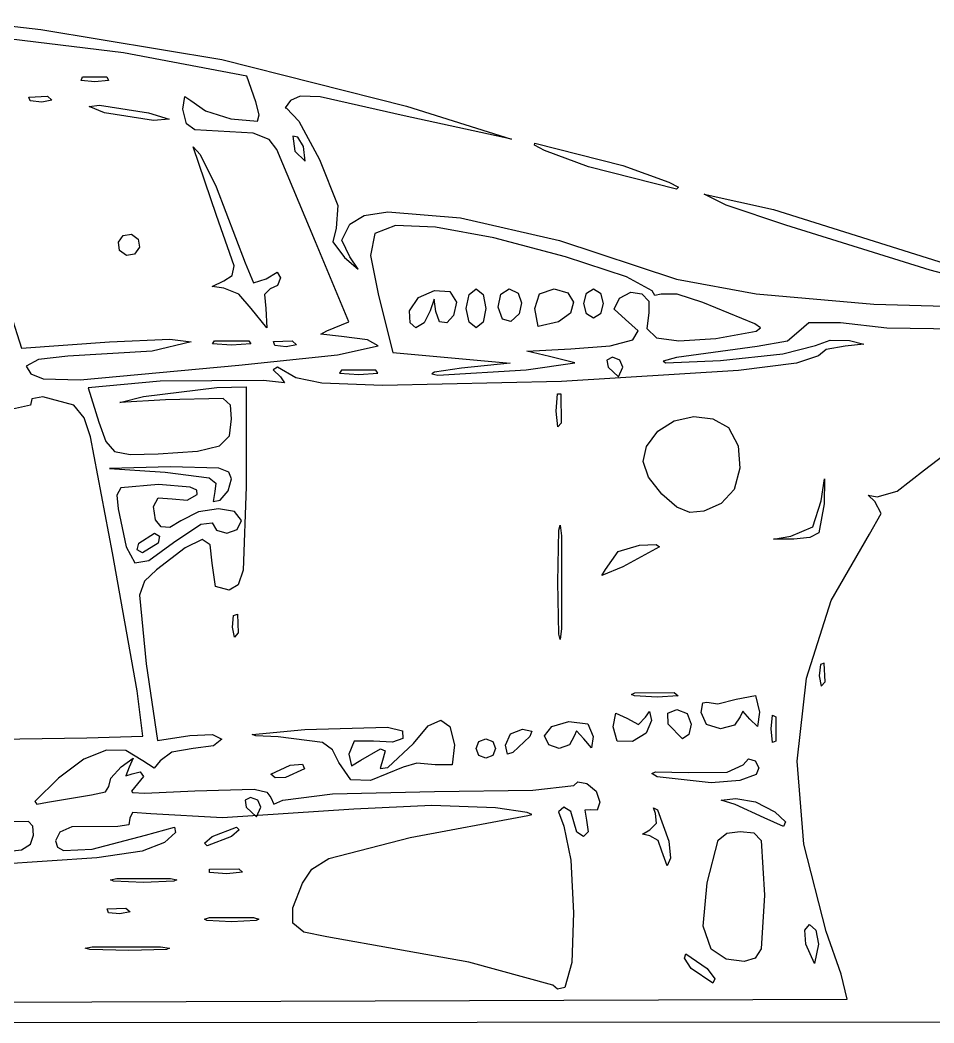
# Model space of a CAD drawing. Extents: x 2 to 133, y 1 to 41.
# Drawn here: x 75.17 to 101.55, y 2.8 to 31.74 of the extents above; entities that cross this region are included whole.
import ezdxf

# ---------------------------------------------------------------- set-up
doc = ezdxf.new("R2010")
doc.units = 0

msp = doc.modelspace()

# ---------------------------------------------------------------- linework, layer by layer
at = {"layer": 'Layer 1'}
for p, q in [((73.39813, 31.743356), (75.776643, 31.472605)), ((78.157076, 30.801756), (74.029427, 31.304403)), ((75.776643, 31.472605), (80.997778, 30.606351)), ((81.720349, 30.122185), (78.157076, 30.801756)), ((80.997778, 30.606351), (86.328019, 29.25495)), ((76.934219, 30.001932), (76.976111, 30.102466)), ((76.976111, 30.102466), (77.681667, 30.102466)), ((76.976111, 30.102466), (76.976111, 30.102466)), ((77.681667, 30.102466), (77.723559, 30.001932)), ((81.982759, 29.379936), (81.720349, 30.122185)), ((77.328889, 29.960117), (76.934219, 30.001932)), ((77.723559, 30.001932), (77.328889, 29.960117)), ((75.429768, 29.52162), (75.970694, 29.543901)), ((75.468243, 29.407743), (75.429768, 29.52162)), ((75.429768, 29.52162), (75.429768, 29.52162)), ((75.970694, 29.543901), (76.093156, 29.42994)), ((79.87321, 29.170802), (79.932019, 29.535419)), ((79.932019, 29.535419), (80.098906, 29.425916)), ((83.261004, 29.547777), (82.979046, 29.417971)), ((83.833669, 29.526647), (83.261004, 29.547777)), ((86.258476, 28.976774), (83.833669, 29.526647)), ((75.800184, 29.373392), (75.468243, 29.407743)), ((76.093156, 29.42994), (75.800184, 29.373392)), ((77.167367, 29.247182), (77.47, 29.289588)), ((77.611111, 29.068889), (77.167367, 29.247182)), ((77.47, 29.289588), (78.881111, 29.068889)), ((80.098906, 29.425916), (80.530042, 29.12481)), ((82.077229, 29.00784), (81.982759, 29.379936)), ((82.979046, 29.417971), (82.825954, 29.213139)), ((86.328019, 29.25495), (89.357474, 28.303399)), ((79.022222, 28.84819), (77.611111, 29.068889)), ((77.611111, 29.068889), (77.611111, 29.068889)), ((78.881111, 29.068889), (79.474517, 28.887742)), ((79.973787, 28.748329), (79.87321, 29.170802)), ((80.530042, 29.12481), (81.255737, 28.890297)), ((82.025899, 28.82803), (82.077229, 29.00784)), ((82.825954, 29.213139), (82.868824, 29.204267)), ((82.868824, 29.204267), (83.223767, 28.82224)), ((89.357474, 28.303399), (86.258476, 28.976774)), ((79.474517, 28.887742), (79.022222, 28.84819)), ((80.221667, 28.580262), (79.973787, 28.748329)), ((81.255737, 28.890297), (82.025899, 28.82803)), ((83.223767, 28.82224), (83.820988, 27.720249)), ((81.904166, 28.483177), (80.221667, 28.580262)), ((82.363259, 28.295367), (81.904166, 28.483177)), ((83.195404, 28.361347), (83.05132, 28.394282)), ((83.05132, 28.394282), (83.102839, 27.958777)), ((83.352945, 28.093283), (83.195404, 28.361347)), ((80.843919, 26.105556), (80.168677, 28.081111)), ((80.168677, 28.081111), (80.376847, 27.861981)), ((82.584823, 28.010556), (82.363259, 28.295367)), ((83.403811, 27.670687), (83.352945, 28.093283)), ((83.352945, 28.093283), (83.352945, 28.093283)), ((90.0204, 28.1292), (90.028889, 28.191363)), ((90.310229, 27.9804), (90.0204, 28.1292)), ((90.028889, 28.191363), (92.568889, 27.54305)), ((80.376847, 27.861981), (80.8332, 26.9262)), ((83.704853, 25.340394), (82.584823, 28.010556)), ((83.102839, 27.958777), (83.403811, 27.670687)), ((91.581111, 27.512047), (90.310229, 27.9804)), ((83.820988, 27.720249), (84.345807, 26.393781)), ((94.121111, 26.863735), (91.581111, 27.512047)), ((91.581111, 27.512047), (91.581111, 27.512047)), ((92.568889, 27.54305), (93.897979, 27.064659)), ((80.8332, 26.9262), (81.66722, 24.740094)), ((93.897979, 27.064659), (94.173256, 26.918368)), ((94.173256, 26.918368), (94.121111, 26.863735)), ((95.554348, 26.397253), (94.921866, 26.718162)), ((94.921866, 26.718162), (96.922917, 26.276672)), ((84.345807, 26.393781), (84.300167, 25.738614)), ((97.273155, 25.823864), (95.554348, 26.397253)), ((81.351041, 24.647161), (80.843919, 26.105556)), ((84.69203, 25.853895), (85.103246, 26.100608)), ((85.103246, 26.100608), (85.791781, 26.210492)), ((85.791781, 26.210492), (87.884693, 26.039285)), ((96.922917, 26.276672), (103.279612, 24.279568)), ((84.457122, 25.392425), (84.69203, 25.853895)), ((86.005617, 25.810865), (85.417939, 25.582714)), ((87.162428, 25.766102), (86.005617, 25.810865)), ((88.846194, 25.459872), (87.162428, 25.766102)), ((87.884693, 26.039285), (90.738543, 25.379293)), ((101.434945, 24.529783), (97.273155, 25.823864)), ((78.011185, 25.331003), (78.151451, 25.526214)), ((78.151451, 25.526214), (78.388782, 25.564371)), ((78.388782, 25.564371), (78.58399, 25.424105)), ((84.300167, 25.738614), (84.196905, 25.345761)), ((85.417939, 25.582714), (85.292405, 24.952954)), ((78.049343, 25.093673), (78.011185, 25.331003)), ((78.622149, 25.186774), (78.481882, 24.991564)), ((78.58399, 25.424105), (78.622149, 25.186774)), ((84.666667, 23.03169), (83.704853, 25.340394)), ((84.196905, 25.345761), (84.534341, 24.891947)), ((84.68721, 24.906111), (84.457122, 25.392425)), ((90.917183, 24.913949), (88.846194, 25.459872)), ((90.738543, 25.379293), (94.121111, 24.269536)), ((78.244552, 24.953407), (78.049343, 25.093673)), ((78.049343, 25.093673), (78.049343, 25.093673)), ((78.481882, 24.991564), (78.244552, 24.953407)), ((84.534341, 24.891947), (84.928257, 24.554286)), ((84.928257, 24.554286), (84.68721, 24.906111)), ((85.292405, 24.952954), (85.522026, 23.792889)), ((92.674076, 24.334515), (90.917183, 24.913949)), ((81.295767, 24.370943), (81.351041, 24.647161)), ((81.66722, 24.740094), (81.907795, 24.155982)), ((81.054279, 24.220392), (81.295767, 24.370943)), ((82.279405, 24.280761), (82.593865, 24.466916)), ((82.593865, 24.466916), (82.691111, 24.305668)), ((93.415556, 23.927748), (92.674076, 24.334515)), ((103.4644, 23.988889), (101.434945, 24.529783)), ((80.717806, 24.054145), (81.054279, 24.220392)), ((81.058405, 24.008725), (80.717806, 24.054145)), ((81.907795, 24.155982), (82.279405, 24.280761)), ((82.602622, 24.081943), (82.38987, 23.988889)), ((82.691111, 24.305668), (82.602622, 24.081943)), ((94.121111, 24.269536), (96.414, 23.843515)), ((81.488937, 23.82891), (81.058405, 24.008725)), ((81.844444, 23.424444), (81.488937, 23.82891)), ((82.38987, 23.988889), (82.225483, 23.82809)), ((82.225483, 23.82809), (82.267778, 23.424444)), ((85.522026, 23.792889), (85.936667, 22.154444)), ((86.412745, 23.353889), (86.675353, 23.741895)), ((86.675353, 23.741895), (87.136695, 23.939464)), ((87.136695, 23.939464), (87.575654, 23.906233)), ((87.575654, 23.906233), (87.771111, 23.60184)), ((88.053333, 23.424444), (88.136236, 23.823083)), ((88.136236, 23.823083), (88.335556, 23.988889)), ((88.335556, 23.988889), (88.534875, 23.823083)), ((88.534875, 23.823083), (88.617778, 23.424444)), ((88.975263, 23.455452), (89.052268, 23.832192)), ((89.052268, 23.832192), (89.293835, 23.988889)), ((89.293835, 23.988889), (89.548831, 23.864863)), ((89.548831, 23.864863), (89.644213, 23.579434)), ((90.028889, 23.424444), (90.17, 23.847778)), ((90.17, 23.847778), (90.593333, 23.988889)), ((90.593333, 23.988889), (90.984269, 23.873777)), ((90.984269, 23.873777), (91.143334, 23.602126)), ((91.44, 23.565556), (91.522903, 23.864535)), ((91.522903, 23.864535), (91.722222, 23.988889)), ((91.722222, 23.988889), (91.921542, 23.864535)), ((91.921542, 23.864535), (92.004444, 23.565556)), ((92.473743, 23.720944), (92.798331, 23.892347)), ((92.798331, 23.892347), (93.115467, 23.845464)), ((93.115467, 23.845464), (93.323254, 23.631022)), ((93.492764, 23.795801), (93.415556, 23.927748)), ((93.678395, 23.835799), (93.492764, 23.795801)), ((94.139154, 23.830849), (93.678395, 23.835799)), ((94.877839, 23.590835), (94.139154, 23.830849)), ((96.414, 23.843515), (99.813514, 23.546332)), ((87.12641, 23.693662), (87.012122, 23.353889)), ((87.173929, 23.337233), (87.12641, 23.693662)), ((87.771111, 23.60184), (87.683247, 23.213579)), ((89.097223, 23.114623), (88.975263, 23.455452)), ((88.975263, 23.455452), (88.975263, 23.455452)), ((89.644213, 23.579434), (89.574451, 23.262577)), ((91.143334, 23.602126), (91.056906, 23.28446)), ((91.522903, 23.266576), (91.44, 23.565556)), ((91.44, 23.565556), (91.44, 23.565556)), ((92.004444, 23.565556), (91.921542, 23.266576)), ((92.323156, 23.399943), (92.473743, 23.720944)), ((93.323254, 23.631022), (93.319795, 23.299749)), ((96.378889, 22.973623), (94.877839, 23.590835)), ((99.813514, 23.546332), (102.839283, 23.465158)), ((74.901555, 23.271017), (75.212222, 22.270923)), ((82.296725, 22.86), (81.844444, 23.424444)), ((81.844444, 23.424444), (81.844444, 23.424444)), ((82.267778, 23.424444), (82.296725, 22.86)), ((86.429166, 23.00508), (86.412745, 23.353889)), ((86.412745, 23.353889), (86.412745, 23.353889)), ((87.012122, 23.353889), (86.838068, 23.00508)), ((87.283574, 23.036487), (87.173929, 23.337233)), ((87.683247, 23.213579), (87.48704, 23.010198)), ((88.136236, 23.025806), (88.053333, 23.424444)), ((88.053333, 23.424444), (88.053333, 23.424444)), ((88.617778, 23.424444), (88.534875, 23.025806)), ((89.574451, 23.262577), (89.334018, 23.044263)), ((90.127302, 22.901637), (90.028889, 23.424444)), ((90.028889, 23.424444), (90.028889, 23.424444)), ((91.056906, 23.28446), (90.711361, 23.031306)), ((91.722222, 23.142222), (91.522903, 23.266576)), ((91.921542, 23.266576), (91.722222, 23.142222)), ((92.64538, 23.1073), (92.323156, 23.399943)), ((93.319795, 23.299749), (93.260584, 22.838875)), ((84.031667, 22.776951), (84.666667, 23.03169)), ((86.600834, 22.86), (86.429166, 23.00508)), ((86.838068, 23.00508), (86.600834, 22.86)), ((87.48704, 23.010198), (87.283574, 23.036487)), ((88.335556, 22.86), (88.136236, 23.025806)), ((88.534875, 23.025806), (88.335556, 22.86)), ((89.334018, 23.044263), (89.097223, 23.114623)), ((90.711361, 23.031306), (90.127302, 22.901637)), ((93.015568, 22.776896), (92.64538, 23.1073)), ((96.543792, 22.866045), (96.378889, 22.973623)), ((96.421186, 22.764952), (96.543792, 22.866045)), ((97.934744, 23.00481), (97.648889, 22.758467)), ((98.848333, 23.007187), (97.934744, 23.00481)), ((100.188889, 22.848801), (98.848333, 23.007187)), ((83.850246, 22.677111), (84.031667, 22.776951)), ((84.455, 22.616211), (83.850246, 22.677111)), ((85.202448, 22.520577), (84.455, 22.616211)), ((92.861069, 22.516452), (93.015568, 22.776896)), ((93.260584, 22.838875), (93.538418, 22.571039)), ((95.25, 22.558914), (96.421186, 22.764952)), ((97.648889, 22.758467), (97.327014, 22.477156)), ((107.244444, 22.749888), (100.188889, 22.848801)), ((75.212222, 22.270923), (77.752222, 22.458509)), ((77.752222, 22.458509), (79.493653, 22.535422)), ((80.113688, 22.456921), (78.991035, 22.190912)), ((79.493653, 22.535422), (80.113688, 22.456921)), ((80.727462, 22.398945), (80.786111, 22.490099)), ((81.28, 22.361032), (80.727462, 22.398945)), ((80.786111, 22.490099), (81.773889, 22.490099)), ((80.786111, 22.490099), (80.786111, 22.490099)), ((81.832538, 22.398945), (81.28, 22.361032)), ((81.773889, 22.490099), (81.832538, 22.398945)), ((82.485323, 22.466065), (83.02625, 22.488346)), ((82.523799, 22.352188), (82.485323, 22.466065)), ((82.485323, 22.466065), (82.485323, 22.466065)), ((82.85574, 22.317836), (82.523799, 22.352188)), ((83.148712, 22.374384), (82.85574, 22.317836)), ((83.02625, 22.488346), (83.148712, 22.374384)), ((84.331969, 22.082907), (85.513333, 22.34462)), ((85.513333, 22.34462), (85.202448, 22.520577)), ((91.070565, 22.255507), (92.205022, 22.338484)), ((92.205022, 22.338484), (92.861069, 22.516452)), ((93.538418, 22.571039), (94.189491, 22.482349)), ((96.449444, 22.327275), (94.121111, 22.006927)), ((94.189491, 22.482349), (95.25, 22.558914)), ((97.327014, 22.477156), (96.449444, 22.327275)), ((97.184392, 22.109619), (98.127244, 22.348496)), ((98.127244, 22.348496), (98.556516, 22.504502)), ((98.989444, 22.333989), (98.441316, 22.235293)), ((98.556516, 22.504502), (99.115022, 22.496765)), ((99.526678, 22.386807), (98.989444, 22.333989)), ((99.115022, 22.496765), (99.526678, 22.386807)), ((76.552778, 22.041966), (75.70567, 21.94492)), ((78.991035, 22.190912), (76.552778, 22.041966)), ((81.491667, 21.781095), (84.331969, 22.082907)), ((85.936667, 22.154444), (87.63, 21.99944)), ((87.63, 21.99944), (89.323333, 21.844434)), ((89.799607, 22.192596), (91.070565, 22.255507)), ((90.452222, 22.037348), (89.799607, 22.192596)), ((91.184518, 21.855581), (90.452222, 22.037348)), ((92.27001, 22.013333), (92.110164, 21.930431)), ((92.481093, 21.930431), (92.27001, 22.013333)), ((94.121111, 22.006927), (93.73786, 21.902808)), ((95.391111, 21.91811), (97.184392, 22.109619)), ((98.213333, 22.051972), (97.579505, 21.837962)), ((98.441316, 22.235293), (98.213333, 22.051972)), ((75.70567, 21.94492), (75.353333, 21.751805)), ((75.353333, 21.751805), (75.488726, 21.537128)), ((76.905556, 21.356939), (81.491667, 21.781095)), ((81.491667, 21.781095), (81.491667, 21.781095)), ((82.603899, 21.726789), (82.475699, 21.647676)), ((83.13418, 21.416955), (82.603899, 21.726789)), ((89.323333, 21.844434), (87.912222, 21.697532)), ((89.775823, 21.654064), (91.184518, 21.855581)), ((92.110164, 21.930431), (92.145556, 21.731111)), ((92.145556, 21.731111), (92.444435, 21.448889)), ((92.444435, 21.448889), (92.568889, 21.731111)), ((92.568889, 21.731111), (92.481093, 21.930431)), ((92.568889, 21.731111), (92.568889, 21.731111)), ((93.73786, 21.902808), (93.810275, 21.854102)), ((93.810275, 21.854102), (95.391111, 21.91811)), ((97.579505, 21.837962), (95.905573, 21.63367)), ((75.488726, 21.537128), (75.843733, 21.386741)), ((82.475699, 21.647676), (82.691111, 21.444962)), ((82.691111, 21.444962), (82.803937, 21.272731)), ((83.880841, 21.26108), (83.13418, 21.416955)), ((84.455, 21.643432), (84.396351, 21.552279)), ((84.396351, 21.552279), (84.948889, 21.514365)), ((85.442778, 21.643432), (84.455, 21.643432)), ((84.948889, 21.514365), (85.501427, 21.552279)), ((85.501427, 21.552279), (85.442778, 21.643432)), ((85.442778, 21.643432), (85.442778, 21.643432)), ((87.131447, 21.578839), (87.061894, 21.531102)), ((87.061894, 21.531102), (87.235823, 21.499759)), ((87.912222, 21.697532), (87.131447, 21.578839)), ((87.235823, 21.499759), (89.775823, 21.654064)), ((89.775823, 21.654064), (89.775823, 21.654064)), ((95.905573, 21.63367), (90.802708, 21.311738)), ((75.843733, 21.386741), (76.905556, 21.356939)), ((79.218784, 21.322052), (77.14313, 21.127548)), ((77.14313, 21.127548), (77.447676, 20.143168)), ((78.74, 20.878775), (80.856667, 21.14381)), ((82.204441, 21.342006), (79.218784, 21.322052)), ((80.856667, 21.14381), (81.703333, 21.162791)), ((81.703333, 21.162791), (81.703333, 18.277887)), ((82.803937, 21.272731), (82.204441, 21.342006)), ((85.635368, 21.201168), (83.880841, 21.26108)), ((90.802708, 21.311738), (85.635368, 21.201168)), ((75.83668, 20.87347), (75.515297, 20.814557)), ((76.729175, 20.629992), (75.83668, 20.87347)), ((78.055468, 20.705444), (78.74, 20.878775)), ((90.648353, 20.461111), (90.682256, 20.957019)), ((90.682256, 20.957019), (90.778454, 20.960371)), ((90.778454, 20.960371), (90.788911, 20.113705)), ((75.474497, 20.6345), (74.788286, 20.47608)), ((75.515297, 20.814557), (75.474497, 20.6345)), ((77.028698, 20.260431), (76.729175, 20.629992)), ((79.375, 20.781046), (78.055468, 20.705444)), ((81.03183, 20.819141), (79.375, 20.781046)), ((81.246468, 20.628226), (81.03183, 20.819141)), ((81.28, 20.231547), (81.246468, 20.628226)), ((77.203884, 19.717091), (77.028698, 20.260431)), ((90.693955, 20.00981), (90.648353, 20.461111)), ((90.648353, 20.461111), (90.648353, 20.461111)), ((94.050859, 20.181728), (94.616151, 20.304396)), ((94.616151, 20.304396), (95.171796, 20.239326)), ((77.447676, 20.143168), (77.647109, 19.58306)), ((81.21517, 19.741638), (81.28, 20.231547)), ((90.788911, 20.113705), (90.693955, 20.00981)), ((93.576826, 19.876508), (94.050859, 20.181728)), ((95.171796, 20.239326), (95.616889, 19.981333)), ((95.616889, 19.981333), (95.897908, 19.459096)), ((101.274925, 18.765548), (102.973672, 20.057826)), ((77.844955, 16.368889), (77.203884, 19.717091)), ((80.930731, 19.453041), (81.21517, 19.741638)), ((93.249332, 19.437747), (93.576826, 19.876508)), ((77.647109, 19.58306), (77.898359, 19.297203)), ((80.29176, 19.301437), (80.930731, 19.453041)), ((93.159519, 19.001217), (93.249332, 19.437747)), ((95.897908, 19.459096), (95.946526, 18.808561)), ((77.898359, 19.297203), (78.353182, 19.204164)), ((78.353182, 19.204164), (79.163333, 19.222506)), ((79.163333, 19.222506), (80.29176, 19.301437)), ((79.516111, 18.855525), (77.752222, 18.802161)), ((80.912681, 18.813088), (79.516111, 18.855525)), ((81.197377, 18.696737), (80.912681, 18.813088)), ((93.308598, 18.548762), (93.159519, 19.001217)), ((77.752222, 18.802161), (79.3609, 18.700751)), ((79.3609, 18.700751), (80.636038, 18.533039)), ((80.636038, 18.533039), (80.82102, 18.379119)), ((81.28, 18.502211), (81.197377, 18.696737)), ((93.697778, 18.062222), (93.308598, 18.548762)), ((95.946526, 18.808561), (95.778519, 18.196561)), ((100.489396, 18.153114), (101.274925, 18.765548)), ((78.087365, 18.242242), (77.968822, 18.030348)), ((79.17447, 18.344444), (78.087365, 18.242242)), ((80.081887, 18.267763), (79.17447, 18.344444)), ((80.276146, 18.175575), (80.081887, 18.267763)), ((80.82102, 18.379119), (80.794606, 18.143373)), ((81.183009, 18.155052), (81.28, 18.502211)), ((81.28, 18.502211), (81.28, 18.502211)), ((81.703333, 18.277887), (81.618322, 15.872822)), ((98.293084, 17.86724), (98.385758, 18.503811)), ((98.385758, 18.503811), (98.379681, 17.78)), ((77.968822, 18.030348), (78.010676, 17.636468)), ((79.022222, 17.704944), (79.158651, 17.957211)), ((79.158651, 17.957211), (79.562915, 17.928649)), ((79.998101, 17.893725), (80.285127, 18.050742)), ((80.285127, 18.050742), (80.276146, 18.175575)), ((80.794606, 18.143373), (80.745978, 17.852485)), ((80.949817, 17.89147), (81.183009, 18.155052)), ((94.126301, 17.691215), (93.697778, 18.062222)), ((93.697778, 18.062222), (93.697778, 18.062222)), ((95.778519, 18.196561), (95.409664, 17.78993)), ((99.844496, 17.855341), (99.654915, 18.029917)), ((99.654915, 18.029917), (99.913446, 17.981065)), ((99.913446, 17.981065), (100.489396, 18.153114)), ((79.081553, 17.323475), (79.022222, 17.704944)), ((79.562915, 17.928649), (79.998101, 17.893725)), ((80.745978, 17.852485), (80.949817, 17.89147)), ((94.502991, 17.53035), (94.126301, 17.691215)), ((95.409664, 17.78993), (94.905046, 17.567348)), ((98.052846, 17.122592), (98.293084, 17.86724)), ((98.379681, 17.78), (98.223641, 16.945323)), ((100.026193, 17.50898), (99.844496, 17.855341)), ((78.010676, 17.636468), (78.235458, 16.545928)), ((80.324884, 17.551382), (79.815611, 17.28856)), ((80.899019, 17.641458), (80.324884, 17.551382)), ((81.368103, 17.557752), (80.899019, 17.641458)), ((81.562222, 17.299225), (81.368103, 17.557752)), ((94.905046, 17.567348), (94.502991, 17.53035)), ((99.685275, 16.911496), (100.026193, 17.50898)), ((79.246552, 17.120103), (79.081553, 17.323475)), ((79.497734, 17.105056), (79.246552, 17.120103)), ((79.815611, 17.28856), (79.497734, 17.105056)), ((79.607878, 16.667912), (80.390175, 17.197633)), ((80.390175, 17.197633), (80.715556, 17.23927)), ((80.715556, 17.23927), (80.83991, 17.023202)), ((80.715556, 17.23927), (80.715556, 17.23927)), ((81.437868, 17.040814), (81.562222, 17.299225)), ((90.726125, 17.021969), (90.759735, 17.171734)), ((90.759735, 17.171734), (90.800778, 16.862778)), ((97.421181, 16.853151), (98.052846, 17.122592)), ((78.598889, 16.651111), (79.055533, 16.933333)), ((79.055533, 16.933333), (79.203616, 16.850431)), ((79.203616, 16.850431), (79.163333, 16.651111)), ((80.83991, 17.023202), (81.138889, 16.933333)), ((81.138889, 16.933333), (81.437868, 17.040814)), ((90.695074, 15.522222), (90.726125, 17.021969)), ((90.800778, 16.862778), (90.800778, 14.181667)), ((96.91993, 16.76213), (97.421181, 16.853151)), ((97.421181, 16.853151), (97.421181, 16.853151)), ((97.965364, 16.808225), (97.507778, 16.765911)), ((98.223641, 16.945323), (97.965364, 16.808225)), ((98.579102, 14.993819), (99.685275, 16.911496)), ((78.235458, 16.545928), (78.483978, 16.077147)), ((78.558606, 16.451792), (78.598889, 16.651111)), ((78.598889, 16.651111), (78.598889, 16.651111)), ((79.163333, 16.651111), (78.706689, 16.368889)), ((78.895148, 16.145887), (79.607878, 16.667912)), ((79.940236, 16.517611), (79.110233, 15.883029)), ((80.427713, 16.754466), (79.940236, 16.517611)), ((80.657781, 16.603821), (80.427713, 16.754466)), ((80.715556, 16.075903), (80.657781, 16.603821)), ((92.4368, 16.406905), (93.053464, 16.591463)), ((93.629115, 16.541123), (92.568889, 15.967786)), ((93.053464, 16.591463), (93.530856, 16.612467)), ((93.530856, 16.612467), (93.629115, 16.541123)), ((97.507778, 16.765911), (96.91993, 16.76213)), ((78.559237, 12.384103), (77.844955, 16.368889)), ((78.706689, 16.368889), (78.558606, 16.451792)), ((92.070614, 15.889243), (92.4368, 16.406905)), ((78.483978, 16.077147), (78.895148, 16.145887)), ((80.818016, 15.400773), (80.715556, 16.075903)), ((92.568889, 15.967786), (91.96152, 15.718215)), ((79.110233, 15.883029), (78.769487, 15.554615)), ((81.618322, 15.872822), (81.46879, 15.44289)), ((91.96152, 15.718215), (92.070614, 15.889243)), ((92.070614, 15.889243), (92.070614, 15.889243)), ((78.769487, 15.554615), (78.623413, 15.143576)), ((81.209444, 15.295797), (80.818016, 15.400773)), ((81.46879, 15.44289), (81.209444, 15.295797)), ((90.726125, 14.022476), (90.695074, 15.522222)), ((90.695074, 15.522222), (90.695074, 15.522222)), ((78.623413, 15.143576), (78.817572, 13.166717)), ((97.872135, 12.752379), (98.579102, 14.993819)), ((81.302281, 14.228704), (81.336633, 14.560645)), ((81.336633, 14.560645), (81.45051, 14.59912)), ((81.45051, 14.59912), (81.472789, 14.058194)), ((81.358829, 13.935733), (81.302281, 14.228704)), ((81.302281, 14.228704), (81.302281, 14.228704)), ((90.800778, 14.181667), (90.759735, 13.872711)), ((81.472789, 14.058194), (81.358829, 13.935733)), ((90.759735, 13.872711), (90.726125, 14.022476)), ((78.817572, 13.166717), (79.142455, 10.952325)), ((98.269967, 13.149534), (98.235615, 12.817594)), ((98.383844, 13.18801), (98.269967, 13.149534)), ((98.406122, 12.647083), (98.383844, 13.18801)), ((98.383844, 13.18801), (98.383844, 13.18801)), ((97.599581, 10.353951), (97.872135, 12.752379)), ((98.235615, 12.817594), (98.292162, 12.524621)), ((98.292162, 12.524621), (98.406122, 12.647083)), ((78.719093, 11.080428), (78.559237, 12.384103)), ((92.816962, 12.280046), (92.918376, 12.329465)), ((92.903502, 12.240432), (92.816962, 12.280046)), ((93.556667, 12.206726), (92.903502, 12.240432)), ((92.918376, 12.329465), (94.047265, 12.33516)), ((92.918376, 12.329465), (92.918376, 12.329465)), ((94.166446, 12.246804), (93.556667, 12.206726)), ((94.047265, 12.33516), (94.166446, 12.246804)), ((95.843463, 12.146588), (96.401763, 12.250079)), ((96.401763, 12.250079), (96.515679, 11.775793)), ((94.826667, 11.75926), (94.876642, 12.041482)), ((94.876642, 12.041482), (94.996796, 12.059499)), ((94.996796, 12.059499), (95.315684, 12.014903)), ((95.315684, 12.014903), (95.843463, 12.146588)), ((92.286667, 11.349866), (92.365519, 11.742959)), ((92.365519, 11.742959), (92.682554, 11.593889)), ((92.682554, 11.593889), (93.025517, 11.412297)), ((93.025517, 11.412297), (93.22472, 11.629887)), ((93.22472, 11.629887), (93.340311, 11.790166)), ((93.340311, 11.790166), (93.393274, 11.533471)), ((93.872169, 11.738368), (94.129967, 11.853333)), ((93.87794, 11.43), (93.872169, 11.738368)), ((94.129967, 11.853333), (94.422692, 11.728979)), ((94.422692, 11.728979), (94.544444, 11.43)), ((94.981889, 11.418241), (94.826667, 11.75926)), ((94.826667, 11.75926), (94.826667, 11.75926)), ((95.959876, 11.641667), (95.791019, 11.392517)), ((96.031513, 11.800416), (95.959876, 11.641667)), ((96.237778, 11.571111), (96.031513, 11.800416)), ((96.515679, 11.775793), (96.458559, 11.353934)), ((96.846782, 11.288889), (96.888598, 11.683559)), ((96.888598, 11.683559), (96.989132, 11.641667)), ((96.989132, 11.641667), (96.989132, 10.936111)), ((83.396667, 11.270087), (85.778673, 11.340192)), ((85.778673, 11.340192), (86.207935, 11.230189)), ((86.527064, 10.865556), (86.953388, 11.376841)), ((86.953388, 11.376841), (87.313582, 11.541218)), ((87.313582, 11.541218), (87.576029, 11.359564)), ((87.576029, 11.359564), (87.70911, 10.832756)), ((90.311111, 11.086222), (90.518368, 11.358881)), ((90.518368, 11.358881), (91.016667, 11.506395)), ((91.016667, 11.506395), (91.558123, 11.437851)), ((91.558123, 11.437851), (91.717901, 11.074061)), ((92.408586, 10.932848), (92.286667, 11.349866)), ((92.286667, 11.349866), (92.286667, 11.349866)), ((93.393274, 11.533471), (93.243205, 11.164551)), ((94.292417, 11.006667), (93.87794, 11.43)), ((93.87794, 11.43), (93.87794, 11.43)), ((94.544444, 11.43), (94.470411, 11.131021)), ((95.391111, 11.288889), (94.981889, 11.418241)), ((95.791019, 11.392517), (95.391111, 11.288889)), ((96.458559, 11.353934), (96.237778, 11.571111)), ((96.888598, 10.894219), (96.846782, 11.288889)), ((96.846782, 11.288889), (96.846782, 11.288889)), ((71.172809, 10.940119), (77.106769, 11.032662)), ((77.106769, 11.032662), (78.719093, 11.080428)), ((79.142455, 10.952325), (80.070116, 11.102862)), ((80.070116, 11.102862), (80.725277, 11.131491)), ((80.725277, 11.131491), (80.997778, 10.988923)), ((81.869382, 11.131264), (83.396667, 11.270087)), ((81.978649, 11.090962), (81.869382, 11.131264)), ((82.627541, 11.058421), (81.978649, 11.090962)), ((83.901641, 10.896427), (82.627541, 11.058421)), ((86.224003, 11.014941), (85.92101, 10.903238)), ((86.207935, 11.230189), (86.224003, 11.014941)), ((88.418458, 10.923764), (88.617778, 11.006667)), ((88.617778, 11.006667), (88.817097, 10.923764)), ((89.182222, 10.818518), (89.326213, 11.150495)), ((89.326213, 11.150495), (89.676111, 11.284568)), ((89.887778, 11.069616), (89.393889, 10.603569)), ((89.676111, 11.284568), (89.948035, 11.221243)), ((89.948035, 11.221243), (89.887778, 11.069616)), ((90.435465, 10.830717), (90.311111, 11.086222)), ((90.311111, 11.086222), (90.311111, 11.086222)), ((91.162099, 11.077222), (91.034693, 10.828073)), ((91.233735, 11.235972), (91.162099, 11.077222)), ((91.44, 11.006667), (91.233735, 11.235972)), ((91.665374, 10.746975), (91.44, 11.006667)), ((91.717901, 11.074061), (91.665374, 10.746975)), ((93.243205, 11.164551), (92.851111, 10.924893)), ((94.470411, 11.131021), (94.292417, 11.006667)), ((80.174629, 10.724444), (79.555285, 10.620816)), ((80.755978, 10.802135), (80.174629, 10.724444)), ((80.997778, 10.988923), (80.755978, 10.802135)), ((84.189321, 10.682108), (83.901641, 10.896427)), ((84.81651, 10.935973), (84.666667, 10.55979)), ((85.378959, 10.936306), (84.81651, 10.935973)), ((85.005333, 10.385778), (85.57505, 10.715763)), ((85.92101, 10.903238), (85.378959, 10.936306)), ((85.57505, 10.715763), (85.713644, 10.657703)), ((85.783667, 10.17171), (86.527064, 10.865556)), ((87.70911, 10.832756), (87.648431, 10.255441)), ((88.335556, 10.724444), (88.418458, 10.923764)), ((88.418458, 10.525125), (88.335556, 10.724444)), ((88.335556, 10.724444), (88.335556, 10.724444)), ((88.817097, 10.923764), (88.9, 10.724444)), ((88.9, 10.724444), (88.817097, 10.525125)), ((89.244399, 10.561349), (89.182222, 10.818518)), ((89.182222, 10.818518), (89.182222, 10.818518)), ((90.734444, 10.724444), (90.435465, 10.830717)), ((91.034693, 10.828073), (90.734444, 10.724444)), ((92.851111, 10.924893), (92.408586, 10.932848)), ((96.989132, 10.936111), (96.888598, 10.894219)), ((77.665121, 10.676655), (77.019642, 10.411828)), ((78.22912, 10.66277), (77.665121, 10.676655)), ((78.091727, 10.198577), (78.436744, 10.441643)), ((78.718833, 10.371667), (78.22912, 10.66277)), ((78.436744, 10.441643), (78.327236, 10.186949)), ((79.555285, 10.620816), (79.222129, 10.371667)), ((84.375938, 10.323483), (84.189321, 10.682108)), ((84.666667, 10.55979), (84.737223, 10.224475)), ((85.654444, 10.442222), (85.565341, 10.149094)), ((85.713644, 10.657703), (85.654444, 10.442222)), ((88.617778, 10.442222), (88.418458, 10.525125)), ((88.817097, 10.525125), (88.617778, 10.442222)), ((89.393889, 10.603569), (89.244399, 10.561349)), ((96.042218, 10.253675), (96.192375, 10.424319)), ((96.192375, 10.424319), (96.387288, 10.371667)), ((77.019642, 10.411828), (76.285488, 9.866797)), ((77.791477, 9.870544), (78.091727, 10.198577)), ((78.327236, 10.186949), (78.226955, 9.937286)), ((79.043859, 10.16), (78.718833, 10.371667)), ((79.222129, 10.371667), (79.043859, 10.16)), ((82.408889, 9.985973), (82.973723, 10.241875)), ((83.380399, 10.13368), (82.837679, 9.884145)), ((82.973723, 10.241875), (83.326178, 10.271022)), ((83.326178, 10.271022), (83.380399, 10.13368)), ((84.717055, 9.81578), (84.375938, 10.323483)), ((84.375938, 10.323483), (84.375938, 10.323483)), ((84.737223, 10.224475), (85.005333, 10.385778)), ((86.233576, 10.18895), (85.286175, 9.7998)), ((85.565341, 10.149094), (85.783667, 10.17171)), ((86.625352, 10.303524), (86.233576, 10.18895)), ((87.150349, 10.2565), (86.625352, 10.303524)), ((87.648431, 10.255441), (87.150349, 10.2565)), ((95.577682, 10.036376), (96.042218, 10.253675)), ((96.387288, 10.371667), (96.49115, 10.165871)), ((96.49115, 10.165871), (96.422396, 9.96832)), ((97.796646, 7.965307), (97.599581, 10.353951)), ((76.285488, 9.866797), (75.598398, 9.190392)), ((77.735777, 9.622163), (77.791477, 9.870544)), ((78.226955, 9.937286), (78.414172, 9.991939)), ((78.74, 9.917952), (78.387222, 9.494201)), ((78.414172, 9.991939), (78.644288, 10.053272)), ((78.644288, 10.053272), (78.74, 9.917952)), ((82.539326, 9.88054), (82.408889, 9.985973)), ((82.408889, 9.985973), (82.408889, 9.985973)), ((82.837679, 9.884145), (82.539326, 9.88054)), ((93.408778, 9.9987), (93.512547, 10.051588)), ((93.556667, 9.904707), (93.408778, 9.9987)), ((93.512547, 10.051588), (94.458076, 10.031654)), ((95.122764, 9.728226), (93.556667, 9.904707)), ((93.556667, 9.904707), (93.556667, 9.904707)), ((94.458076, 10.031654), (95.577682, 10.036376)), ((96.422396, 9.96832), (95.943573, 9.799258)), ((77.638646, 9.47328), (77.735777, 9.622163)), ((85.286175, 9.7998), (84.717055, 9.81578)), ((89.976266, 9.521645), (91.157673, 9.657255)), ((91.157673, 9.657255), (91.268284, 9.75807)), ((91.268284, 9.75807), (91.534073, 9.715664)), ((91.534073, 9.715664), (91.799834, 9.496543)), ((95.943573, 9.799258), (95.122764, 9.728226)), ((75.966007, 9.173789), (77.238781, 9.384465)), ((77.238781, 9.384465), (77.638646, 9.47328)), ((78.387222, 9.494201), (78.422831, 9.448894)), ((78.422831, 9.448894), (78.780569, 9.435231)), ((78.780569, 9.435231), (80.221667, 9.50183)), ((80.221667, 9.50183), (81.926427, 9.546688)), ((81.827788, 9.313333), (81.667942, 9.230431)), ((82.038871, 9.230431), (81.827788, 9.313333)), ((81.926427, 9.546688), (82.296316, 9.465626)), ((82.296316, 9.465626), (82.408889, 9.309924)), ((82.408889, 9.309924), (82.495788, 9.114748)), ((82.761667, 9.234181), (84.19215, 9.418784)), ((84.19215, 9.418784), (87.136007, 9.480403)), ((87.136007, 9.480403), (89.976266, 9.521645)), ((91.799834, 9.496543), (91.910371, 9.172493)), ((95.403662, 9.234037), (95.831059, 9.280596)), ((95.831059, 9.280596), (96.402357, 9.181999)), ((75.598398, 9.190392), (75.659076, 9.118511)), ((75.659076, 9.118511), (75.966007, 9.173789)), ((84.807778, 8.974351), (81.021717, 8.723855)), ((81.667942, 9.230431), (81.703333, 9.031111)), ((81.703333, 9.031111), (82.002212, 8.748889)), ((82.002212, 8.748889), (82.126667, 9.031111)), ((82.126667, 9.031111), (82.038871, 9.230431)), ((82.126667, 9.031111), (82.126667, 9.031111)), ((82.495788, 9.114748), (82.761667, 9.234181)), ((87.057618, 9.080625), (84.807778, 8.974351)), ((88.9, 9.015516), (87.057618, 9.080625)), ((89.812881, 8.871666), (88.9, 9.015516)), ((90.865627, 9.031111), (90.714586, 8.899276)), ((91.071959, 8.906757), (90.865627, 9.031111)), ((91.910371, 9.172493), (91.827196, 8.942262)), ((93.513179, 8.843549), (93.452015, 9.010362)), ((93.452015, 9.010362), (93.569127, 8.949885)), ((95.814444, 9.112089), (95.403662, 9.234037)), ((96.647, 8.721496), (95.814444, 9.112089)), ((96.402357, 9.181999), (96.959948, 8.898975)), ((78.341768, 8.708277), (78.315961, 8.520112)), ((78.416727, 8.878928), (78.341768, 8.708277)), ((78.945918, 8.839446), (78.416727, 8.878928)), ((81.021717, 8.723855), (78.945918, 8.839446)), ((86.436324, 8.159617), (89.827964, 8.788626)), ((89.947872, 8.818822), (89.812881, 8.871666)), ((89.827964, 8.788626), (89.947872, 8.818822)), ((90.714586, 8.899276), (90.865627, 8.48522)), ((91.157778, 8.607778), (91.071959, 8.906757)), ((91.627223, 8.948711), (91.472212, 8.945447)), ((91.472212, 8.945447), (91.524294, 8.654074)), ((91.827196, 8.942262), (91.627223, 8.948711)), ((93.541891, 8.569437), (93.513179, 8.843549)), ((93.569127, 8.949885), (93.899264, 8.049659)), ((97.211444, 8.475641), (96.647, 8.721496)), ((96.647, 8.721496), (96.647, 8.721496)), ((96.959948, 8.898975), (97.259805, 8.6037)), ((75.420101, 8.616304), (74.700463, 8.609468)), ((75.544018, 8.478611), (75.420101, 8.616304)), ((75.560961, 8.224334), (75.544018, 8.478611)), ((76.667592, 8.458901), (76.319261, 8.305915)), ((77.994739, 8.4762), (76.667592, 8.458901)), ((78.315961, 8.520112), (77.994739, 8.4762)), ((78.792002, 8.223704), (79.631748, 8.453604)), ((79.631748, 8.453604), (79.658359, 8.302887)), ((80.715556, 8.184444), (81.421111, 8.458022)), ((81.421111, 8.458022), (81.496076, 8.377659)), ((90.865627, 8.48522), (91.073, 7.503394)), ((91.238079, 8.308799), (91.157778, 8.607778)), ((91.524294, 8.654074), (91.571268, 8.322398)), ((93.346758, 8.371942), (93.541891, 8.569437)), ((97.259805, 8.6037), (97.211444, 8.475641)), ((75.475427, 7.959457), (75.560961, 8.224334)), ((76.319261, 8.305915), (76.2, 8.061077)), ((77.258333, 7.818114), (78.792002, 8.223704)), ((79.658359, 8.302887), (79.339494, 8.007895)), ((80.499479, 7.991229), (80.715556, 8.184444)), ((81.28, 8.184444), (80.574444, 7.910867)), ((80.715556, 8.184444), (80.715556, 8.184444)), ((81.496076, 8.377659), (81.28, 8.184444)), ((84.082235, 7.545115), (86.436324, 8.159617)), ((91.431144, 8.184444), (91.238079, 8.308799)), ((91.571268, 8.322398), (91.431144, 8.184444)), ((93.135094, 8.253378), (93.346758, 8.371942)), ((93.345, 8.206726), (93.135094, 8.253378)), ((93.594149, 8.066636), (93.345, 8.206726)), ((95.324971, 8.082298), (95.571561, 8.280475)), ((95.571561, 8.280475), (95.955556, 8.325556)), ((95.955556, 8.325556), (96.35277, 8.287632)), ((96.35277, 8.287632), (96.563419, 8.071556)), ((75.211766, 7.794392), (75.475427, 7.959457)), ((76.2, 8.061077), (76.251816, 7.875118)), ((76.251816, 7.875118), (76.426371, 7.777025)), ((76.426371, 7.777025), (77.258333, 7.818114)), ((79.339494, 8.007895), (78.703611, 7.765493)), ((80.574444, 7.910867), (80.499479, 7.991229)), ((93.697778, 7.761111), (93.594149, 8.066636)), ((93.899264, 8.049659), (93.941586, 7.554355)), ((94.9995, 6.849042), (95.324971, 8.082298)), ((96.563419, 8.071556), (96.661111, 6.491111)), ((98.440076, 5.444939), (97.796646, 7.965307)), ((77.389375, 7.566631), (71.586141, 7.17745)), ((73.814943, 7.65429), (75.211766, 7.794392)), ((78.703611, 7.765493), (77.389375, 7.566631)), ((83.59507, 7.240776), (84.082235, 7.545115)), ((93.848544, 7.337778), (93.697778, 7.761111)), ((93.697778, 7.761111), (93.697778, 7.761111)), ((93.941586, 7.554355), (93.848544, 7.337778)), ((80.639629, 7.240676), (81.486296, 7.251133)), ((80.642982, 7.144478), (80.639629, 7.240676)), ((80.639629, 7.240676), (80.639629, 7.240676)), ((81.486296, 7.251133), (81.59019, 7.156178)), ((83.321138, 6.833354), (83.59507, 7.240776)), ((91.073, 7.503394), (91.150828, 5.984337)), ((77.78502, 6.929825), (77.963889, 6.975475)), ((77.963889, 6.975475), (79.516111, 6.975475)), ((77.963889, 6.975475), (77.963889, 6.975475)), ((79.516111, 6.975475), (79.69498, 6.929825)), ((81.138889, 7.110575), (80.642982, 7.144478)), ((81.59019, 7.156178), (81.138889, 7.110575)), ((77.871726, 6.892441), (77.78502, 6.929825)), ((78.74, 6.857904), (77.871726, 6.892441)), ((79.608274, 6.892441), (78.74, 6.857904)), ((79.69498, 6.929825), (79.608274, 6.892441)), ((83.043346, 6.127069), (83.321138, 6.833354)), ((94.884859, 5.60015), (94.9995, 6.849042)), ((96.661111, 6.491111), (96.564658, 4.943215)), ((77.687545, 6.097177), (78.228472, 6.119455)), ((77.726021, 5.983299), (77.687545, 6.097177)), ((77.687545, 6.097177), (77.687545, 6.097177)), ((78.228472, 6.119455), (78.350934, 6.005496)), ((83.04646, 5.683141), (83.043346, 6.127069)), ((78.057962, 5.948948), (77.726021, 5.983299)), ((78.350934, 6.005496), (78.057962, 5.948948)), ((80.498652, 5.796128), (80.645, 5.843617)), ((80.569594, 5.757238), (80.498652, 5.796128)), ((80.645, 5.843617), (81.915, 5.843617)), ((80.645, 5.843617), (80.645, 5.843617)), ((81.915, 5.843617), (82.061348, 5.796128)), ((82.061348, 5.796128), (81.990406, 5.757238)), ((91.150828, 5.984337), (91.094564, 4.550642)), ((81.28, 5.72131), (80.569594, 5.757238)), ((81.990406, 5.757238), (81.28, 5.72131)), ((83.364546, 5.427367), (83.04646, 5.683141)), ((95.115913, 4.930425), (94.884859, 5.60015)), ((97.820232, 5.478639), (97.957533, 5.644444)), ((97.957533, 5.644444), (98.138192, 5.478639)), ((84.031667, 5.28554), (83.364546, 5.427367)), ((88.128266, 4.559594), (84.031667, 5.28554)), ((97.849337, 5.08), (97.820232, 5.478639)), ((98.138192, 5.478639), (98.213333, 5.08)), ((98.872348, 4.214086), (98.440076, 5.444939)), ((77.054226, 4.957631), (77.25204, 5.001466)), ((77.189015, 4.922077), (77.054226, 4.957631)), ((78.316667, 4.890386), (77.189015, 4.922077)), ((77.25204, 5.001466), (79.227595, 5.003744)), ((77.25204, 5.001466), (77.25204, 5.001466)), ((79.399168, 4.924624), (78.316667, 4.890386)), ((79.227595, 5.003744), (79.485086, 4.960433)), ((79.485086, 4.960433), (79.399168, 4.924624)), ((95.548109, 4.642912), (95.115913, 4.930425)), ((95.115913, 4.930425), (95.115913, 4.930425)), ((96.564658, 4.943215), (96.386905, 4.672786)), ((98.105138, 4.515556), (97.849337, 5.08)), ((97.849337, 5.08), (97.849337, 5.08)), ((98.213333, 5.08), (98.105138, 4.515556)), ((94.353837, 4.673424), (94.388934, 4.797778)), ((94.544444, 4.374444), (94.353837, 4.673424)), ((94.388934, 4.797778), (95.008096, 4.374444)), ((96.071969, 4.572491), (95.548109, 4.642912)), ((96.386905, 4.672786), (96.071969, 4.572491)), ((90.546882, 3.895443), (88.128266, 4.559594)), ((91.094564, 4.550642), (90.89966, 3.824899)), ((95.163603, 3.951111), (94.544444, 4.374444)), ((94.544444, 4.374444), (94.544444, 4.374444)), ((95.008096, 4.374444), (95.228401, 4.075465)), ((95.228401, 4.075465), (95.163603, 3.951111)), ((99.045, 3.489283), (98.872348, 4.214086)), ((90.689559, 3.779816), (90.546882, 3.895443)), ((90.89966, 3.824899), (90.689559, 3.779816)), ((74.287499, 3.401974), (99.045, 3.489283)), ((102.224363, 2.829365), (73.33718, 2.803898))]:
    msp.add_line(p, q, dxfattribs=at)

doc.saveas('drawing.dxf')
